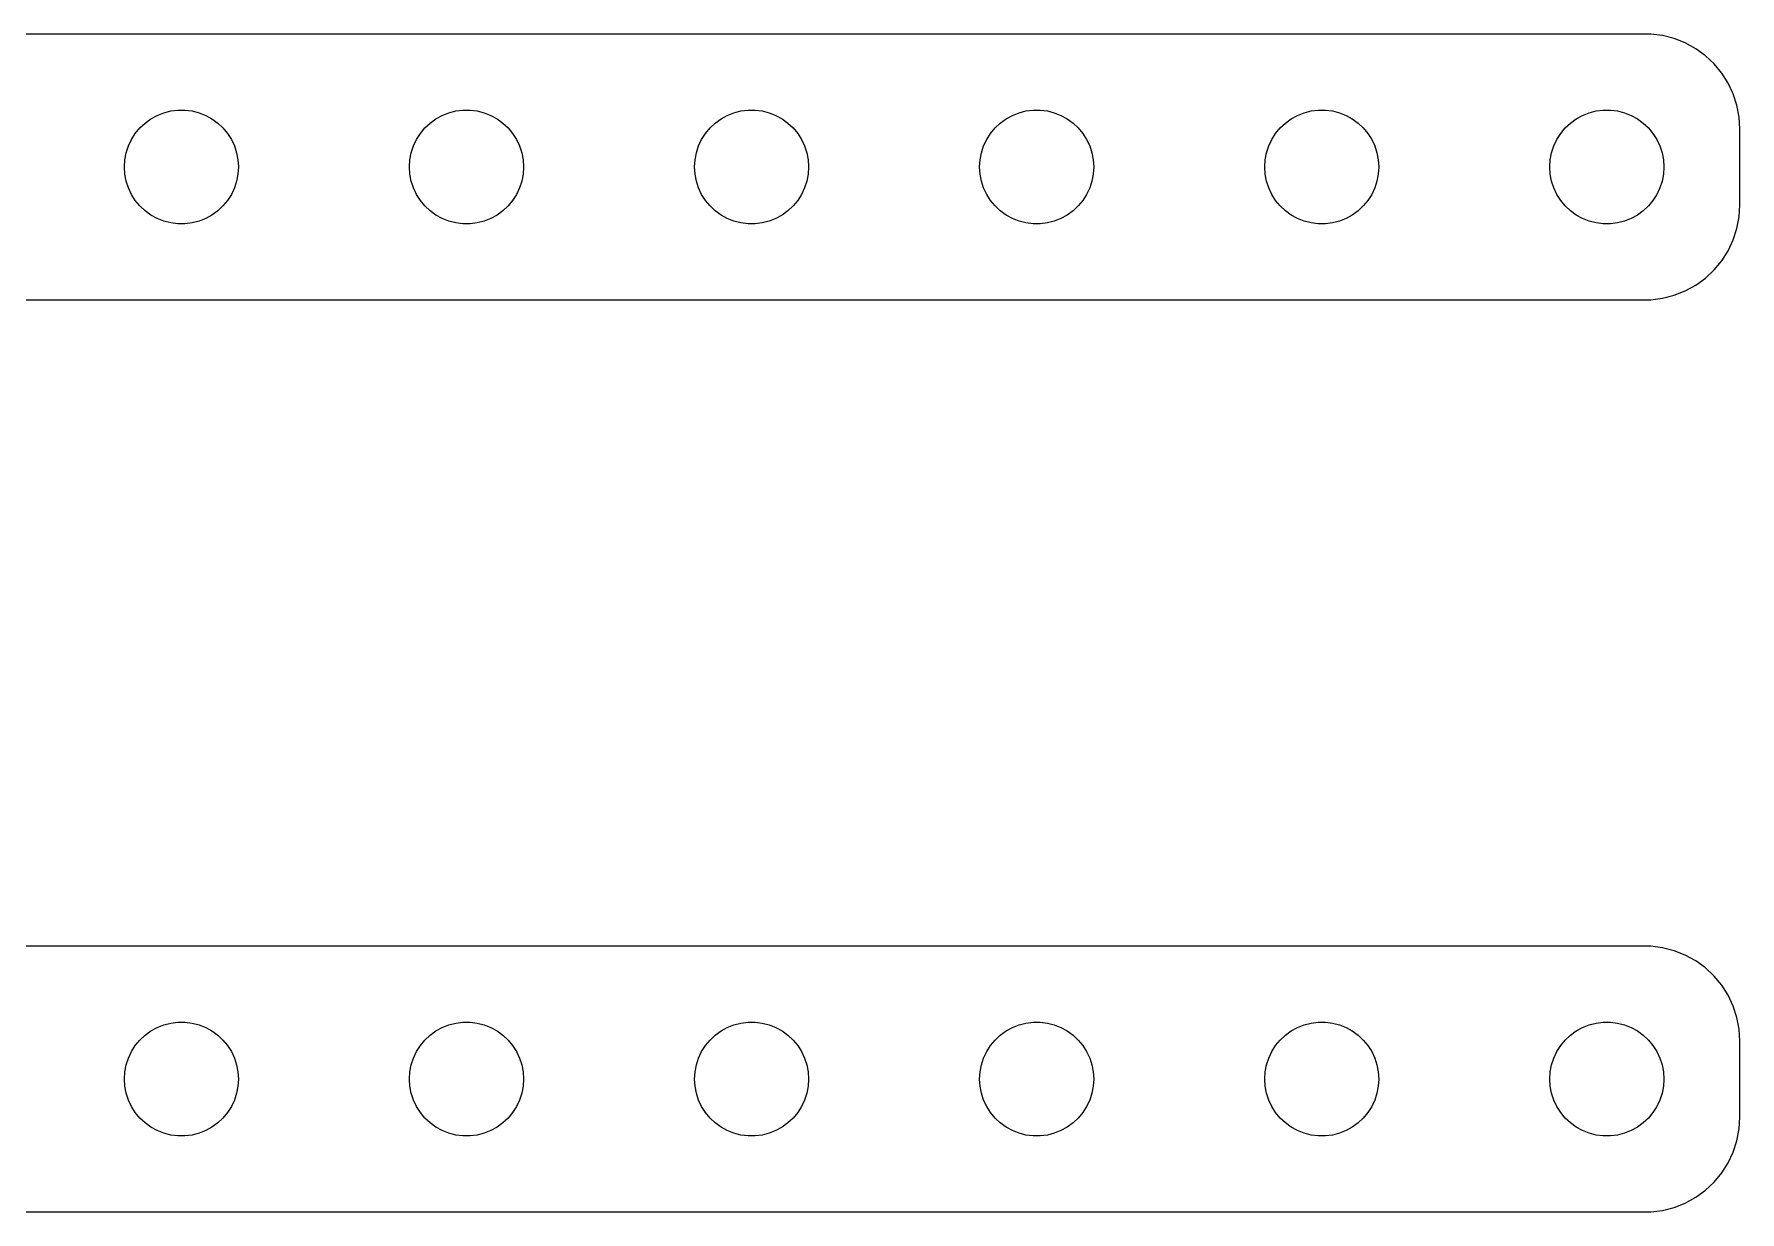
# Model space of a CAD drawing. Header units: metres. Extents: x -90 to 90, y 45 to 75.
# Drawn here: x 44.88 to 89.75, y 44.5 to 75.5 of the extents above; entities that cross this region are included whole.
import ezdxf

# ---------------------------------------------------------------- set-up
doc = ezdxf.new("R2010")
doc.units = ezdxf.units.M

msp = doc.modelspace()

# ---------------------------------------------------------------- linework, layer by layer
for p, q in [((87.407, 75.4951), (-87.407, 75.4951)), ((87.7184, 75.4557), (87.407, 75.4951)), ((88.0225, 75.3776), (87.7184, 75.4557)), ((88.3144, 75.2621), (88.0225, 75.3776)), ((88.5896, 75.1108), (88.3144, 75.2621)), ((88.8436, 74.9263), (88.5896, 75.1108)), ((89.0724, 74.7114), (88.8436, 74.9263)), ((89.2725, 74.4695), (89.0724, 74.7114)), ((89.4408, 74.2044), (89.2725, 74.4695)), ((89.5744, 73.9203), (89.4408, 74.2044)), ((89.6714, 73.6217), (89.5744, 73.9203)), ((89.7303, 73.3133), (89.6714, 73.6217)), ((47.6565, 73.0268), (47.7939, 73.1558)), ((47.7939, 73.1558), (47.9463, 73.2665)), ((47.9463, 73.2665), (48.1113, 73.3572)), ((48.1113, 73.3572), (48.2865, 73.4266)), ((48.2865, 73.4266), (48.4689, 73.4734)), ((48.4689, 73.4734), (48.6558, 73.497)), ((48.6558, 73.497), (48.8442, 73.497)), ((48.8442, 73.497), (49.0311, 73.4734)), ((49.0311, 73.4734), (49.2135, 73.4266)), ((49.2135, 73.4266), (49.3887, 73.3572)), ((49.3887, 73.3572), (49.5537, 73.2665)), ((49.5537, 73.2665), (49.7061, 73.1558)), ((49.7061, 73.1558), (49.8434, 73.0268)), ((55.1565, 73.0268), (55.2939, 73.1558)), ((55.2939, 73.1558), (55.4463, 73.2665)), ((55.4463, 73.2665), (55.6113, 73.3572)), ((55.6113, 73.3572), (55.7865, 73.4266)), ((55.7865, 73.4266), (55.9689, 73.4734)), ((55.9689, 73.4734), (56.1558, 73.497)), ((56.1558, 73.497), (56.3442, 73.497)), ((56.3442, 73.497), (56.5311, 73.4734)), ((56.5311, 73.4734), (56.7135, 73.4266)), ((56.7135, 73.4266), (56.8887, 73.3572)), ((56.8887, 73.3572), (57.0537, 73.2665)), ((57.0537, 73.2665), (57.2061, 73.1558)), ((57.2061, 73.1558), (57.3434, 73.0268)), ((62.6565, 73.0268), (62.7939, 73.1558)), ((62.7939, 73.1558), (62.9463, 73.2665)), ((62.9463, 73.2665), (63.1113, 73.3572)), ((63.1113, 73.3572), (63.2865, 73.4266)), ((63.2865, 73.4266), (63.4689, 73.4734)), ((63.4689, 73.4734), (63.6558, 73.497)), ((63.6558, 73.497), (63.8442, 73.497)), ((63.8442, 73.497), (64.0311, 73.4734)), ((64.0311, 73.4734), (64.2135, 73.4266)), ((64.2135, 73.4266), (64.3887, 73.3572)), ((64.3887, 73.3572), (64.5537, 73.2665)), ((64.5537, 73.2665), (64.7061, 73.1558)), ((64.7061, 73.1558), (64.8434, 73.0268)), ((70.1565, 73.0268), (70.2939, 73.1558)), ((70.2939, 73.1558), (70.4463, 73.2665)), ((70.4463, 73.2665), (70.6113, 73.3572)), ((70.6113, 73.3572), (70.7865, 73.4266)), ((70.7865, 73.4266), (70.9689, 73.4734)), ((70.9689, 73.4734), (71.1558, 73.497)), ((71.1558, 73.497), (71.3442, 73.497)), ((71.3442, 73.497), (71.5311, 73.4734)), ((71.5311, 73.4734), (71.7135, 73.4266)), ((71.7135, 73.4266), (71.8887, 73.3572)), ((71.8887, 73.3572), (72.0537, 73.2665)), ((72.0537, 73.2665), (72.2061, 73.1558)), ((72.2061, 73.1558), (72.3434, 73.0268)), ((77.6565, 73.0268), (77.7939, 73.1558)), ((77.7939, 73.1558), (77.9463, 73.2665)), ((77.9463, 73.2665), (78.1113, 73.3572)), ((78.1113, 73.3572), (78.2865, 73.4266)), ((78.2865, 73.4266), (78.4689, 73.4734)), ((78.4689, 73.4734), (78.6558, 73.497)), ((78.6558, 73.497), (78.8442, 73.497)), ((78.8442, 73.497), (79.0311, 73.4734)), ((79.0311, 73.4734), (79.2135, 73.4266)), ((79.2135, 73.4266), (79.3887, 73.3572)), ((79.3887, 73.3572), (79.5537, 73.2665)), ((79.5537, 73.2665), (79.7061, 73.1558)), ((79.7061, 73.1558), (79.8434, 73.0268)), ((85.1565, 73.0268), (85.2939, 73.1558)), ((85.2939, 73.1558), (85.4463, 73.2665)), ((85.4463, 73.2665), (85.6113, 73.3572)), ((85.6113, 73.3572), (85.7865, 73.4266)), ((85.7865, 73.4266), (85.9689, 73.4734)), ((85.9689, 73.4734), (86.1558, 73.497)), ((86.1558, 73.497), (86.3442, 73.497)), ((86.3442, 73.497), (86.5311, 73.4734)), ((86.5311, 73.4734), (86.7135, 73.4266)), ((86.7135, 73.4266), (86.8887, 73.3572)), ((86.8887, 73.3572), (87.0537, 73.2665)), ((87.0537, 73.2665), (87.2061, 73.1558)), ((87.2061, 73.1558), (87.3434, 73.0268)), ((89.75, 73), (89.7303, 73.3133)), ((47.3553, 72.5522), (47.4355, 72.7226)), ((47.4355, 72.7226), (47.5365, 72.8817)), ((47.5365, 72.8817), (47.6565, 73.0268)), ((49.8434, 73.0268), (49.9635, 72.8817)), ((49.9635, 72.8817), (50.0645, 72.7226)), ((50.0645, 72.7226), (50.1447, 72.5522)), ((54.8553, 72.5522), (54.9355, 72.7226)), ((54.9355, 72.7226), (55.0365, 72.8817)), ((55.0365, 72.8817), (55.1565, 73.0268)), ((57.3434, 73.0268), (57.4635, 72.8817)), ((57.4635, 72.8817), (57.5645, 72.7226)), ((57.5645, 72.7226), (57.6447, 72.5522)), ((62.3553, 72.5522), (62.4355, 72.7226)), ((62.4355, 72.7226), (62.5365, 72.8817)), ((62.5365, 72.8817), (62.6565, 73.0268)), ((64.8434, 73.0268), (64.9635, 72.8817)), ((64.9635, 72.8817), (65.0645, 72.7226)), ((65.0645, 72.7226), (65.1447, 72.5522)), ((69.8553, 72.5522), (69.9355, 72.7226)), ((69.9355, 72.7226), (70.0365, 72.8817)), ((70.0365, 72.8817), (70.1565, 73.0268)), ((72.3434, 73.0268), (72.4635, 72.8817)), ((72.4635, 72.8817), (72.5645, 72.7226)), ((72.5645, 72.7226), (72.6447, 72.5522)), ((77.3553, 72.5522), (77.4355, 72.7226)), ((77.4355, 72.7226), (77.5365, 72.8817)), ((77.5365, 72.8817), (77.6565, 73.0268)), ((79.8434, 73.0268), (79.9635, 72.8817)), ((79.9635, 72.8817), (80.0645, 72.7226)), ((80.0645, 72.7226), (80.1447, 72.5522)), ((84.8553, 72.5522), (84.9355, 72.7226)), ((84.9355, 72.7226), (85.0365, 72.8817)), ((85.0365, 72.8817), (85.1565, 73.0268)), ((87.3434, 73.0268), (87.4635, 72.8817)), ((87.4635, 72.8817), (87.5645, 72.7226)), ((87.5645, 72.7226), (87.6447, 72.5522)), ((89.75, 71), (89.75, 73)), ((47.2618, 72.188), (47.2971, 72.373)), ((47.2971, 72.373), (47.3553, 72.5522)), ((50.1447, 72.5522), (50.2029, 72.373)), ((50.2029, 72.373), (50.2382, 72.188)), ((54.7618, 72.188), (54.7971, 72.373)), ((54.7971, 72.373), (54.8553, 72.5522)), ((57.6447, 72.5522), (57.7029, 72.373)), ((57.7029, 72.373), (57.7382, 72.188)), ((62.2618, 72.188), (62.2971, 72.373)), ((62.2971, 72.373), (62.3553, 72.5522)), ((65.1447, 72.5522), (65.2029, 72.373)), ((65.2029, 72.373), (65.2382, 72.188)), ((69.7618, 72.188), (69.7971, 72.373)), ((69.7971, 72.373), (69.8553, 72.5522)), ((72.6447, 72.5522), (72.7029, 72.373)), ((72.7029, 72.373), (72.7382, 72.188)), ((77.2618, 72.188), (77.2971, 72.373)), ((77.2971, 72.373), (77.3553, 72.5522)), ((80.1447, 72.5522), (80.2029, 72.373)), ((80.2029, 72.373), (80.2382, 72.188)), ((84.7618, 72.188), (84.7971, 72.373)), ((84.7971, 72.373), (84.8553, 72.5522)), ((87.6447, 72.5522), (87.7029, 72.373)), ((87.7029, 72.373), (87.7382, 72.188)), ((47.25, 72), (47.2618, 72.188)), ((47.2618, 71.812), (47.25, 72)), ((47.2971, 71.627), (47.2618, 71.812)), ((50.2382, 71.812), (50.2029, 71.627)), ((50.2382, 72.188), (50.25, 72)), ((50.25, 72), (50.2382, 71.812)), ((54.75, 72), (54.7618, 72.188)), ((54.7618, 71.812), (54.75, 72)), ((54.7971, 71.627), (54.7618, 71.812)), ((57.7382, 71.812), (57.7029, 71.627)), ((57.7382, 72.188), (57.75, 72)), ((57.75, 72), (57.7382, 71.812)), ((62.25, 72), (62.2618, 72.188)), ((62.2618, 71.812), (62.25, 72)), ((62.2971, 71.627), (62.2618, 71.812)), ((65.2382, 71.812), (65.2029, 71.627)), ((65.2382, 72.188), (65.25, 72)), ((65.25, 72), (65.2382, 71.812)), ((69.75, 72), (69.7618, 72.188)), ((69.7618, 71.812), (69.75, 72)), ((69.7971, 71.627), (69.7618, 71.812)), ((72.7382, 71.812), (72.7029, 71.627)), ((72.7382, 72.188), (72.75, 72)), ((72.75, 72), (72.7382, 71.812)), ((77.25, 72), (77.2618, 72.188)), ((77.2618, 71.812), (77.25, 72)), ((77.2971, 71.627), (77.2618, 71.812)), ((80.2382, 71.812), (80.2029, 71.627)), ((80.2382, 72.188), (80.25, 72)), ((80.25, 72), (80.2382, 71.812)), ((84.75, 72), (84.7618, 72.188)), ((84.7618, 71.812), (84.75, 72)), ((84.7971, 71.627), (84.7618, 71.812)), ((87.7382, 71.812), (87.7029, 71.627)), ((87.7382, 72.188), (87.75, 72)), ((87.75, 72), (87.7382, 71.812)), ((47.3553, 71.4478), (47.2971, 71.627)), ((47.4355, 71.2774), (47.3553, 71.4478)), ((50.1447, 71.4478), (50.0645, 71.2774)), ((50.2029, 71.627), (50.1447, 71.4478)), ((54.8553, 71.4478), (54.7971, 71.627)), ((54.9355, 71.2774), (54.8553, 71.4478)), ((57.6447, 71.4478), (57.5645, 71.2774)), ((57.7029, 71.627), (57.6447, 71.4478)), ((62.3553, 71.4478), (62.2971, 71.627)), ((62.4355, 71.2774), (62.3553, 71.4478)), ((65.1447, 71.4478), (65.0645, 71.2774)), ((65.2029, 71.627), (65.1447, 71.4478)), ((69.8553, 71.4478), (69.7971, 71.627)), ((69.9355, 71.2774), (69.8553, 71.4478)), ((72.6447, 71.4478), (72.5645, 71.2774)), ((72.7029, 71.627), (72.6447, 71.4478)), ((77.3553, 71.4478), (77.2971, 71.627)), ((77.4355, 71.2774), (77.3553, 71.4478)), ((80.1447, 71.4478), (80.0645, 71.2774)), ((80.2029, 71.627), (80.1447, 71.4478)), ((84.8553, 71.4478), (84.7971, 71.627)), ((84.9355, 71.2774), (84.8553, 71.4478)), ((87.6447, 71.4478), (87.5645, 71.2774)), ((87.7029, 71.627), (87.6447, 71.4478)), ((47.5365, 71.1183), (47.4355, 71.2774)), ((47.6565, 70.9732), (47.5365, 71.1183)), ((47.7939, 70.8442), (47.6565, 70.9732)), ((49.8434, 70.9732), (49.7061, 70.8442)), ((49.9635, 71.1183), (49.8434, 70.9732)), ((50.0645, 71.2774), (49.9635, 71.1183)), ((55.0365, 71.1183), (54.9355, 71.2774)), ((55.1565, 70.9732), (55.0365, 71.1183)), ((55.2939, 70.8442), (55.1565, 70.9732)), ((57.3434, 70.9732), (57.2061, 70.8442)), ((57.4635, 71.1183), (57.3434, 70.9732)), ((57.5645, 71.2774), (57.4635, 71.1183)), ((62.5365, 71.1183), (62.4355, 71.2774)), ((62.6565, 70.9732), (62.5365, 71.1183)), ((62.7939, 70.8442), (62.6565, 70.9732)), ((64.8434, 70.9732), (64.7061, 70.8442)), ((64.9635, 71.1183), (64.8434, 70.9732)), ((65.0645, 71.2774), (64.9635, 71.1183)), ((70.0365, 71.1183), (69.9355, 71.2774)), ((70.1565, 70.9732), (70.0365, 71.1183)), ((70.2939, 70.8442), (70.1565, 70.9732)), ((72.3434, 70.9732), (72.2061, 70.8442)), ((72.4635, 71.1183), (72.3434, 70.9732)), ((72.5645, 71.2774), (72.4635, 71.1183)), ((77.5365, 71.1183), (77.4355, 71.2774)), ((77.6565, 70.9732), (77.5365, 71.1183)), ((77.7939, 70.8442), (77.6565, 70.9732)), ((79.8434, 70.9732), (79.7061, 70.8442)), ((79.9635, 71.1183), (79.8434, 70.9732)), ((80.0645, 71.2774), (79.9635, 71.1183)), ((85.0365, 71.1183), (84.9355, 71.2774)), ((85.1565, 70.9732), (85.0365, 71.1183)), ((85.2939, 70.8442), (85.1565, 70.9732)), ((87.3434, 70.9732), (87.2061, 70.8442)), ((87.4635, 71.1183), (87.3434, 70.9732)), ((87.5645, 71.2774), (87.4635, 71.1183)), ((89.7303, 70.6867), (89.75, 71)), ((47.9463, 70.7335), (47.7939, 70.8442)), ((48.1113, 70.6428), (47.9463, 70.7335)), ((48.2865, 70.5734), (48.1113, 70.6428)), ((48.4689, 70.5266), (48.2865, 70.5734)), ((48.6558, 70.503), (48.4689, 70.5266)), ((48.8442, 70.503), (48.6558, 70.503)), ((49.0311, 70.5266), (48.8442, 70.503)), ((49.2135, 70.5734), (49.0311, 70.5266)), ((49.3887, 70.6428), (49.2135, 70.5734)), ((49.5537, 70.7335), (49.3887, 70.6428)), ((49.7061, 70.8442), (49.5537, 70.7335)), ((55.4463, 70.7335), (55.2939, 70.8442)), ((55.6113, 70.6428), (55.4463, 70.7335)), ((55.7865, 70.5734), (55.6113, 70.6428)), ((55.9689, 70.5266), (55.7865, 70.5734)), ((56.1558, 70.503), (55.9689, 70.5266)), ((56.3442, 70.503), (56.1558, 70.503)), ((56.5311, 70.5266), (56.3442, 70.503)), ((56.7135, 70.5734), (56.5311, 70.5266)), ((56.8887, 70.6428), (56.7135, 70.5734)), ((57.0537, 70.7335), (56.8887, 70.6428)), ((57.2061, 70.8442), (57.0537, 70.7335)), ((62.9463, 70.7335), (62.7939, 70.8442)), ((63.1113, 70.6428), (62.9463, 70.7335)), ((63.2865, 70.5734), (63.1113, 70.6428)), ((63.4689, 70.5266), (63.2865, 70.5734)), ((63.6558, 70.503), (63.4689, 70.5266)), ((63.8442, 70.503), (63.6558, 70.503)), ((64.0311, 70.5266), (63.8442, 70.503)), ((64.2135, 70.5734), (64.0311, 70.5266)), ((64.3887, 70.6428), (64.2135, 70.5734)), ((64.5537, 70.7335), (64.3887, 70.6428)), ((64.7061, 70.8442), (64.5537, 70.7335)), ((70.4463, 70.7335), (70.2939, 70.8442)), ((70.6113, 70.6428), (70.4463, 70.7335)), ((70.7865, 70.5734), (70.6113, 70.6428)), ((70.9689, 70.5266), (70.7865, 70.5734)), ((71.1558, 70.503), (70.9689, 70.5266)), ((71.3442, 70.503), (71.1558, 70.503)), ((71.5311, 70.5266), (71.3442, 70.503)), ((71.7135, 70.5734), (71.5311, 70.5266)), ((71.8887, 70.6428), (71.7135, 70.5734)), ((72.0537, 70.7335), (71.8887, 70.6428)), ((72.2061, 70.8442), (72.0537, 70.7335)), ((77.9463, 70.7335), (77.7939, 70.8442)), ((78.1113, 70.6428), (77.9463, 70.7335)), ((78.2865, 70.5734), (78.1113, 70.6428)), ((78.4689, 70.5266), (78.2865, 70.5734)), ((78.6558, 70.503), (78.4689, 70.5266)), ((78.8442, 70.503), (78.6558, 70.503)), ((79.0311, 70.5266), (78.8442, 70.503)), ((79.2135, 70.5734), (79.0311, 70.5266)), ((79.3887, 70.6428), (79.2135, 70.5734)), ((79.5537, 70.7335), (79.3887, 70.6428)), ((79.7061, 70.8442), (79.5537, 70.7335)), ((85.4463, 70.7335), (85.2939, 70.8442)), ((85.6113, 70.6428), (85.4463, 70.7335)), ((85.7865, 70.5734), (85.6113, 70.6428)), ((85.9689, 70.5266), (85.7865, 70.5734)), ((86.1558, 70.503), (85.9689, 70.5266)), ((86.3442, 70.503), (86.1558, 70.503)), ((86.5311, 70.5266), (86.3442, 70.503)), ((86.7135, 70.5734), (86.5311, 70.5266)), ((86.8887, 70.6428), (86.7135, 70.5734)), ((87.0537, 70.7335), (86.8887, 70.6428)), ((87.2061, 70.8442), (87.0537, 70.7335)), ((89.6714, 70.3783), (89.7303, 70.6867)), ((89.4408, 69.7956), (89.5744, 70.0797)), ((89.5744, 70.0797), (89.6714, 70.3783)), ((89.2725, 69.5305), (89.4408, 69.7956)), ((88.8436, 69.0737), (89.0724, 69.2886)), ((89.0724, 69.2886), (89.2725, 69.5305)), ((88.0225, 68.6224), (88.3144, 68.7379)), ((88.3144, 68.7379), (88.5896, 68.8892)), ((88.5896, 68.8892), (88.8436, 69.0737)), ((-87.407, 68.5049), (87.407, 68.5049)), ((87.407, 68.5049), (87.7184, 68.5443)), ((87.7184, 68.5443), (88.0225, 68.6224)), ((87.407, 51.4951), (-87.407, 51.4951)), ((87.7184, 51.4557), (87.407, 51.4951)), ((88.0225, 51.3776), (87.7184, 51.4557)), ((88.3144, 51.2621), (88.0225, 51.3776)), ((88.5896, 51.1108), (88.3144, 51.2621)), ((88.8436, 50.9263), (88.5896, 51.1108)), ((89.0724, 50.7114), (88.8436, 50.9263)), ((89.2725, 50.4695), (89.0724, 50.7114)), ((89.4408, 50.2044), (89.2725, 50.4695)), ((89.5744, 49.9203), (89.4408, 50.2044)), ((89.6714, 49.6217), (89.5744, 49.9203)), ((48.1113, 49.3572), (48.2865, 49.4266)), ((48.2865, 49.4266), (48.4689, 49.4734)), ((48.4689, 49.4734), (48.6558, 49.497)), ((48.6558, 49.497), (48.8442, 49.497)), ((48.8442, 49.497), (49.0311, 49.4734)), ((49.0311, 49.4734), (49.2135, 49.4266)), ((49.2135, 49.4266), (49.3887, 49.3572)), ((55.6113, 49.3572), (55.7865, 49.4266)), ((55.7865, 49.4266), (55.9689, 49.4734)), ((55.9689, 49.4734), (56.1558, 49.497)), ((56.1558, 49.497), (56.3442, 49.497)), ((56.3442, 49.497), (56.5311, 49.4734)), ((56.5311, 49.4734), (56.7135, 49.4266)), ((56.7135, 49.4266), (56.8887, 49.3572)), ((63.1113, 49.3572), (63.2865, 49.4266)), ((63.2865, 49.4266), (63.4689, 49.4734)), ((63.4689, 49.4734), (63.6558, 49.497)), ((63.6558, 49.497), (63.8442, 49.497)), ((63.8442, 49.497), (64.0311, 49.4734)), ((64.0311, 49.4734), (64.2135, 49.4266)), ((64.2135, 49.4266), (64.3887, 49.3572)), ((70.6113, 49.3572), (70.7865, 49.4266)), ((70.7865, 49.4266), (70.9689, 49.4734)), ((70.9689, 49.4734), (71.1558, 49.497)), ((71.1558, 49.497), (71.3442, 49.497)), ((71.3442, 49.497), (71.5311, 49.4734)), ((71.5311, 49.4734), (71.7135, 49.4266)), ((71.7135, 49.4266), (71.8887, 49.3572)), ((78.1113, 49.3572), (78.2865, 49.4266)), ((78.2865, 49.4266), (78.4689, 49.4734)), ((78.4689, 49.4734), (78.6558, 49.497)), ((78.6558, 49.497), (78.8442, 49.497)), ((78.8442, 49.497), (79.0311, 49.4734)), ((79.0311, 49.4734), (79.2135, 49.4266)), ((79.2135, 49.4266), (79.3887, 49.3572)), ((85.6113, 49.3572), (85.7865, 49.4266)), ((85.7865, 49.4266), (85.9689, 49.4734)), ((85.9689, 49.4734), (86.1558, 49.497)), ((86.1558, 49.497), (86.3442, 49.497)), ((86.3442, 49.497), (86.5311, 49.4734)), ((86.5311, 49.4734), (86.7135, 49.4266)), ((86.7135, 49.4266), (86.8887, 49.3572)), ((89.7303, 49.3133), (89.6714, 49.6217)), ((47.5365, 48.8817), (47.6565, 49.0268)), ((47.6565, 49.0268), (47.7939, 49.1558)), ((47.7939, 49.1558), (47.9463, 49.2665)), ((47.9463, 49.2665), (48.1113, 49.3572)), ((49.3887, 49.3572), (49.5537, 49.2665)), ((49.5537, 49.2665), (49.7061, 49.1558)), ((49.7061, 49.1558), (49.8434, 49.0268)), ((49.8434, 49.0268), (49.9635, 48.8817)), ((55.0365, 48.8817), (55.1565, 49.0268)), ((55.1565, 49.0268), (55.2939, 49.1558)), ((55.2939, 49.1558), (55.4463, 49.2665)), ((55.4463, 49.2665), (55.6113, 49.3572)), ((56.8887, 49.3572), (57.0537, 49.2665)), ((57.0537, 49.2665), (57.2061, 49.1558)), ((57.2061, 49.1558), (57.3434, 49.0268)), ((57.3434, 49.0268), (57.4635, 48.8817)), ((62.5365, 48.8817), (62.6565, 49.0268)), ((62.6565, 49.0268), (62.7939, 49.1558)), ((62.7939, 49.1558), (62.9463, 49.2665)), ((62.9463, 49.2665), (63.1113, 49.3572)), ((64.3887, 49.3572), (64.5537, 49.2665)), ((64.5537, 49.2665), (64.7061, 49.1558)), ((64.7061, 49.1558), (64.8434, 49.0268)), ((64.8434, 49.0268), (64.9635, 48.8817)), ((70.0365, 48.8817), (70.1565, 49.0268)), ((70.1565, 49.0268), (70.2939, 49.1558)), ((70.2939, 49.1558), (70.4463, 49.2665)), ((70.4463, 49.2665), (70.6113, 49.3572)), ((71.8887, 49.3572), (72.0537, 49.2665)), ((72.0537, 49.2665), (72.2061, 49.1558)), ((72.2061, 49.1558), (72.3434, 49.0268)), ((72.3434, 49.0268), (72.4635, 48.8817)), ((77.5365, 48.8817), (77.6565, 49.0268)), ((77.6565, 49.0268), (77.7939, 49.1558)), ((77.7939, 49.1558), (77.9463, 49.2665)), ((77.9463, 49.2665), (78.1113, 49.3572)), ((79.3887, 49.3572), (79.5537, 49.2665)), ((79.5537, 49.2665), (79.7061, 49.1558)), ((79.7061, 49.1558), (79.8434, 49.0268)), ((79.8434, 49.0268), (79.9635, 48.8817)), ((85.0365, 48.8817), (85.1565, 49.0268)), ((85.1565, 49.0268), (85.2939, 49.1558)), ((85.2939, 49.1558), (85.4463, 49.2665)), ((85.4463, 49.2665), (85.6113, 49.3572)), ((86.8887, 49.3572), (87.0537, 49.2665)), ((87.0537, 49.2665), (87.2061, 49.1558)), ((87.2061, 49.1558), (87.3434, 49.0268)), ((87.3434, 49.0268), (87.4635, 48.8817)), ((89.75, 49), (89.7303, 49.3133)), ((89.75, 47), (89.75, 49)), ((47.2971, 48.373), (47.3553, 48.5522)), ((47.3553, 48.5522), (47.4355, 48.7226)), ((47.4355, 48.7226), (47.5365, 48.8817)), ((49.9635, 48.8817), (50.0645, 48.7226)), ((50.0645, 48.7226), (50.1447, 48.5522)), ((50.1447, 48.5522), (50.2029, 48.373)), ((54.7971, 48.373), (54.8553, 48.5522)), ((54.8553, 48.5522), (54.9355, 48.7226)), ((54.9355, 48.7226), (55.0365, 48.8817)), ((57.4635, 48.8817), (57.5645, 48.7226)), ((57.5645, 48.7226), (57.6447, 48.5522)), ((57.6447, 48.5522), (57.7029, 48.373)), ((62.2971, 48.373), (62.3553, 48.5522)), ((62.3553, 48.5522), (62.4355, 48.7226)), ((62.4355, 48.7226), (62.5365, 48.8817)), ((64.9635, 48.8817), (65.0645, 48.7226)), ((65.0645, 48.7226), (65.1447, 48.5522)), ((65.1447, 48.5522), (65.2029, 48.373)), ((69.7971, 48.373), (69.8553, 48.5522)), ((69.8553, 48.5522), (69.9355, 48.7226)), ((69.9355, 48.7226), (70.0365, 48.8817)), ((72.4635, 48.8817), (72.5645, 48.7226)), ((72.5645, 48.7226), (72.6447, 48.5522)), ((72.6447, 48.5522), (72.7029, 48.373)), ((77.2971, 48.373), (77.3553, 48.5522)), ((77.3553, 48.5522), (77.4355, 48.7226)), ((77.4355, 48.7226), (77.5365, 48.8817)), ((79.9635, 48.8817), (80.0645, 48.7226)), ((80.0645, 48.7226), (80.1447, 48.5522)), ((80.1447, 48.5522), (80.2029, 48.373)), ((84.7971, 48.373), (84.8553, 48.5522)), ((84.8553, 48.5522), (84.9355, 48.7226)), ((84.9355, 48.7226), (85.0365, 48.8817)), ((87.4635, 48.8817), (87.5645, 48.7226)), ((87.5645, 48.7226), (87.6447, 48.5522)), ((87.6447, 48.5522), (87.7029, 48.373)), ((47.25, 48), (47.2618, 48.188)), ((47.2618, 48.188), (47.2971, 48.373)), ((50.2029, 48.373), (50.2382, 48.188)), ((50.2382, 48.188), (50.25, 48)), ((54.75, 48), (54.7618, 48.188)), ((54.7618, 48.188), (54.7971, 48.373)), ((57.7029, 48.373), (57.7382, 48.188)), ((57.7382, 48.188), (57.75, 48)), ((62.25, 48), (62.2618, 48.188)), ((62.2618, 48.188), (62.2971, 48.373)), ((65.2029, 48.373), (65.2382, 48.188)), ((65.2382, 48.188), (65.25, 48)), ((69.75, 48), (69.7618, 48.188)), ((69.7618, 48.188), (69.7971, 48.373)), ((72.7029, 48.373), (72.7382, 48.188)), ((72.7382, 48.188), (72.75, 48)), ((77.25, 48), (77.2618, 48.188)), ((77.2618, 48.188), (77.2971, 48.373)), ((80.2029, 48.373), (80.2382, 48.188)), ((80.2382, 48.188), (80.25, 48)), ((84.75, 48), (84.7618, 48.188)), ((84.7618, 48.188), (84.7971, 48.373)), ((87.7029, 48.373), (87.7382, 48.188)), ((87.7382, 48.188), (87.75, 48)), ((47.2618, 47.812), (47.25, 48)), ((47.2971, 47.627), (47.2618, 47.812)), ((47.3553, 47.4478), (47.2971, 47.627)), ((50.2029, 47.627), (50.1447, 47.4478)), ((50.2382, 47.812), (50.2029, 47.627)), ((50.25, 48), (50.2382, 47.812)), ((54.7618, 47.812), (54.75, 48)), ((54.7971, 47.627), (54.7618, 47.812)), ((54.8553, 47.4478), (54.7971, 47.627)), ((57.7029, 47.627), (57.6447, 47.4478)), ((57.7382, 47.812), (57.7029, 47.627)), ((57.75, 48), (57.7382, 47.812)), ((62.2618, 47.812), (62.25, 48)), ((62.2971, 47.627), (62.2618, 47.812)), ((62.3553, 47.4478), (62.2971, 47.627)), ((65.2029, 47.627), (65.1447, 47.4478)), ((65.2382, 47.812), (65.2029, 47.627)), ((65.25, 48), (65.2382, 47.812)), ((69.7618, 47.812), (69.75, 48)), ((69.7971, 47.627), (69.7618, 47.812)), ((69.8553, 47.4478), (69.7971, 47.627)), ((72.7029, 47.627), (72.6447, 47.4478)), ((72.7382, 47.812), (72.7029, 47.627)), ((72.75, 48), (72.7382, 47.812)), ((77.2618, 47.812), (77.25, 48)), ((77.2971, 47.627), (77.2618, 47.812)), ((77.3553, 47.4478), (77.2971, 47.627)), ((80.2029, 47.627), (80.1447, 47.4478)), ((80.2382, 47.812), (80.2029, 47.627)), ((80.25, 48), (80.2382, 47.812)), ((84.7618, 47.812), (84.75, 48)), ((84.7971, 47.627), (84.7618, 47.812)), ((84.8553, 47.4478), (84.7971, 47.627)), ((87.7029, 47.627), (87.6447, 47.4478)), ((87.7382, 47.812), (87.7029, 47.627)), ((87.75, 48), (87.7382, 47.812)), ((47.4355, 47.2774), (47.3553, 47.4478)), ((47.5365, 47.1183), (47.4355, 47.2774)), ((50.0645, 47.2774), (49.9635, 47.1183)), ((50.1447, 47.4478), (50.0645, 47.2774)), ((54.9355, 47.2774), (54.8553, 47.4478)), ((55.0365, 47.1183), (54.9355, 47.2774)), ((57.5645, 47.2774), (57.4635, 47.1183)), ((57.6447, 47.4478), (57.5645, 47.2774)), ((62.4355, 47.2774), (62.3553, 47.4478)), ((62.5365, 47.1183), (62.4355, 47.2774)), ((65.0645, 47.2774), (64.9635, 47.1183)), ((65.1447, 47.4478), (65.0645, 47.2774)), ((69.9355, 47.2774), (69.8553, 47.4478)), ((70.0365, 47.1183), (69.9355, 47.2774)), ((72.5645, 47.2774), (72.4635, 47.1183)), ((72.6447, 47.4478), (72.5645, 47.2774)), ((77.4355, 47.2774), (77.3553, 47.4478)), ((77.5365, 47.1183), (77.4355, 47.2774)), ((80.0645, 47.2774), (79.9635, 47.1183)), ((80.1447, 47.4478), (80.0645, 47.2774)), ((84.9355, 47.2774), (84.8553, 47.4478)), ((85.0365, 47.1183), (84.9355, 47.2774)), ((87.5645, 47.2774), (87.4635, 47.1183)), ((87.6447, 47.4478), (87.5645, 47.2774)), ((47.6565, 46.9732), (47.5365, 47.1183)), ((47.7939, 46.8442), (47.6565, 46.9732)), ((47.9463, 46.7335), (47.7939, 46.8442)), ((48.1113, 46.6428), (47.9463, 46.7335)), ((49.5537, 46.7335), (49.3887, 46.6428)), ((49.7061, 46.8442), (49.5537, 46.7335)), ((49.8434, 46.9732), (49.7061, 46.8442)), ((49.9635, 47.1183), (49.8434, 46.9732)), ((55.1565, 46.9732), (55.0365, 47.1183)), ((55.2939, 46.8442), (55.1565, 46.9732)), ((55.4463, 46.7335), (55.2939, 46.8442)), ((55.6113, 46.6428), (55.4463, 46.7335)), ((57.0537, 46.7335), (56.8887, 46.6428)), ((57.2061, 46.8442), (57.0537, 46.7335)), ((57.3434, 46.9732), (57.2061, 46.8442)), ((57.4635, 47.1183), (57.3434, 46.9732)), ((62.6565, 46.9732), (62.5365, 47.1183)), ((62.7939, 46.8442), (62.6565, 46.9732)), ((62.9463, 46.7335), (62.7939, 46.8442)), ((63.1113, 46.6428), (62.9463, 46.7335)), ((64.5537, 46.7335), (64.3887, 46.6428)), ((64.7061, 46.8442), (64.5537, 46.7335)), ((64.8434, 46.9732), (64.7061, 46.8442)), ((64.9635, 47.1183), (64.8434, 46.9732)), ((70.1565, 46.9732), (70.0365, 47.1183)), ((70.2939, 46.8442), (70.1565, 46.9732)), ((70.4463, 46.7335), (70.2939, 46.8442)), ((70.6113, 46.6428), (70.4463, 46.7335)), ((72.0537, 46.7335), (71.8887, 46.6428)), ((72.2061, 46.8442), (72.0537, 46.7335)), ((72.3434, 46.9732), (72.2061, 46.8442)), ((72.4635, 47.1183), (72.3434, 46.9732)), ((77.6565, 46.9732), (77.5365, 47.1183)), ((77.7939, 46.8442), (77.6565, 46.9732)), ((77.9463, 46.7335), (77.7939, 46.8442)), ((78.1113, 46.6428), (77.9463, 46.7335)), ((79.5537, 46.7335), (79.3887, 46.6428)), ((79.7061, 46.8442), (79.5537, 46.7335)), ((79.8434, 46.9732), (79.7061, 46.8442)), ((79.9635, 47.1183), (79.8434, 46.9732)), ((85.1565, 46.9732), (85.0365, 47.1183)), ((85.2939, 46.8442), (85.1565, 46.9732)), ((85.4463, 46.7335), (85.2939, 46.8442)), ((85.6113, 46.6428), (85.4463, 46.7335)), ((87.0537, 46.7335), (86.8887, 46.6428)), ((87.2061, 46.8442), (87.0537, 46.7335)), ((87.3434, 46.9732), (87.2061, 46.8442)), ((87.4635, 47.1183), (87.3434, 46.9732)), ((89.6714, 46.3783), (89.7303, 46.6867)), ((89.7303, 46.6867), (89.75, 47)), ((48.2865, 46.5734), (48.1113, 46.6428)), ((48.4689, 46.5266), (48.2865, 46.5734)), ((48.6558, 46.503), (48.4689, 46.5266)), ((48.8442, 46.503), (48.6558, 46.503)), ((49.0311, 46.5266), (48.8442, 46.503)), ((49.2135, 46.5734), (49.0311, 46.5266)), ((49.3887, 46.6428), (49.2135, 46.5734)), ((55.7865, 46.5734), (55.6113, 46.6428)), ((55.9689, 46.5266), (55.7865, 46.5734)), ((56.1558, 46.503), (55.9689, 46.5266)), ((56.3442, 46.503), (56.1558, 46.503)), ((56.5311, 46.5266), (56.3442, 46.503)), ((56.7135, 46.5734), (56.5311, 46.5266)), ((56.8887, 46.6428), (56.7135, 46.5734)), ((63.2865, 46.5734), (63.1113, 46.6428)), ((63.4689, 46.5266), (63.2865, 46.5734)), ((63.6558, 46.503), (63.4689, 46.5266)), ((63.8442, 46.503), (63.6558, 46.503)), ((64.0311, 46.5266), (63.8442, 46.503)), ((64.2135, 46.5734), (64.0311, 46.5266)), ((64.3887, 46.6428), (64.2135, 46.5734)), ((70.7865, 46.5734), (70.6113, 46.6428)), ((70.9689, 46.5266), (70.7865, 46.5734)), ((71.1558, 46.503), (70.9689, 46.5266)), ((71.3442, 46.503), (71.1558, 46.503)), ((71.5311, 46.5266), (71.3442, 46.503)), ((71.7135, 46.5734), (71.5311, 46.5266)), ((71.8887, 46.6428), (71.7135, 46.5734)), ((78.2865, 46.5734), (78.1113, 46.6428)), ((78.4689, 46.5266), (78.2865, 46.5734)), ((78.6558, 46.503), (78.4689, 46.5266)), ((78.8442, 46.503), (78.6558, 46.503)), ((79.0311, 46.5266), (78.8442, 46.503)), ((79.2135, 46.5734), (79.0311, 46.5266)), ((79.3887, 46.6428), (79.2135, 46.5734)), ((85.7865, 46.5734), (85.6113, 46.6428)), ((85.9689, 46.5266), (85.7865, 46.5734)), ((86.1558, 46.503), (85.9689, 46.5266)), ((86.3442, 46.503), (86.1558, 46.503)), ((86.5311, 46.5266), (86.3442, 46.503)), ((86.7135, 46.5734), (86.5311, 46.5266)), ((86.8887, 46.6428), (86.7135, 46.5734)), ((89.5744, 46.0797), (89.6714, 46.3783)), ((89.2725, 45.5305), (89.4408, 45.7956)), ((89.4408, 45.7956), (89.5744, 46.0797)), ((89.0724, 45.2886), (89.2725, 45.5305)), ((88.3144, 44.7379), (88.5896, 44.8892)), ((88.5896, 44.8892), (88.8436, 45.0737)), ((88.8436, 45.0737), (89.0724, 45.2886)), ((-87.407, 44.5049), (87.407, 44.5049)), ((87.407, 44.5049), (87.7184, 44.5443)), ((87.7184, 44.5443), (88.0225, 44.6224)), ((88.0225, 44.6224), (88.3144, 44.7379))]:
    msp.add_line(p, q)

doc.saveas('drawing.dxf')
